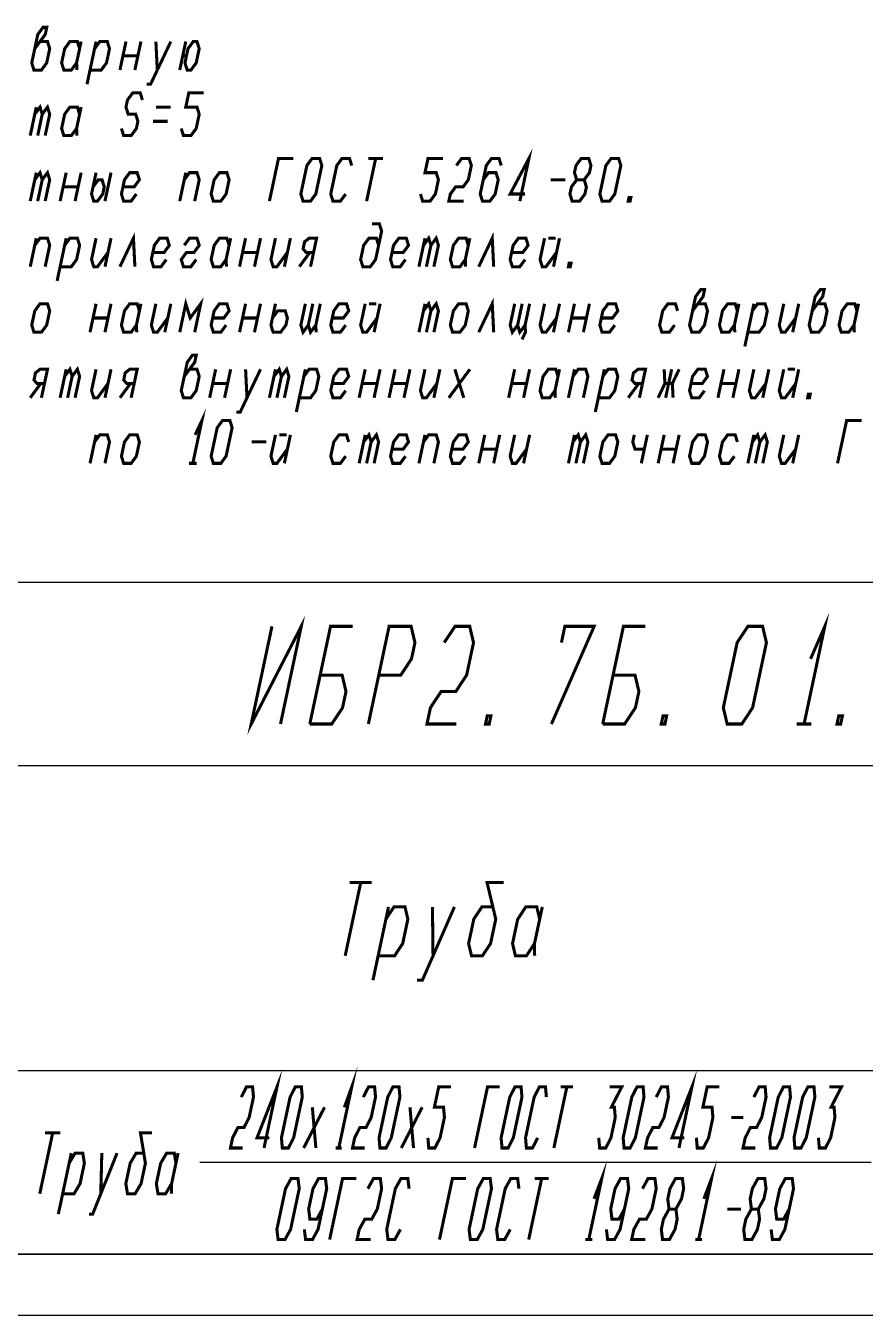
# Model space of a CAD drawing. Header units: millimetres. Extents: x 0 to 594, y 0 to 420.
# Drawn here: x 469.7 to 538.5, y 0 to 105.6 of the extents above; entities that cross this region are included whole.
import ezdxf

# ---------------------------------------------------------------- set-up
doc = ezdxf.new("R2010")
doc.units = ezdxf.units.MM
doc.header["$LTSCALE"] = 32.67
doc.layers.get('0').update_dxf_attribs({"linetype": 'CONTINUOUS'})

msp = doc.modelspace()

# ---------------------------------------------------------------- linework, layer by layer
at = {"color": 7, "linetype": 'CONTINUOUS'}
for p, q in [((589, 60), (404, 60)), ((589, 45), (404, 45)), ((589, 20), (404, 20)), ((539, 12.5), (484, 12.5)), ((20, 5), (589, 5)), ((589, 5), (404, 5)), ((0, 0), (594, 0))]:
    msp.add_line(p, q, dxfattribs=at)
at = {"color": 2, "linetype": 'CONTINUOUS', "const_width": 0.25}
for points in [[(470.4644235, 103.7107262), (471.3248969, 104.8773902), (471.4488885, 105.4607222), (471.1426436, 105.4607222), (470.7124069, 104.8773902), (470.2164401, 102.5440531), (470.3986934, 101.9607211), (471.0112196, 101.9607211), (471.4414563, 102.5440531), (471.6894397, 103.7107262), (471.5071864, 104.2940582), (470.8946602, 104.2940582)], [(474.1394359, 103.7107262), (473.9571826, 104.2940582), (473.3446564, 104.2940582), (472.9144197, 103.7107262), (472.6664363, 102.5440531), (472.8486896, 101.9607211), (473.4612158, 101.9607211), (473.8914525, 102.5440531)], [(474.2634276, 104.2940582), (473.8914525, 102.5440531), (473.9205652, 101.9607211)], [(474.7444574, 100.7940571), (475.4884076, 104.2940582)], [(474.9924408, 101.9607211), (475.911212, 101.9607211), (476.3414487, 102.5440531), (476.5894321, 103.7107262), (476.4071788, 104.2940582), (475.7946526, 104.2940582), (475.3644159, 103.7107262)], [(477.442437, 101.9607211), (477.9384038, 104.2940582)], [(479.16342, 104.2940582), (478.6674532, 101.9607211)], [(479.6444861, 100.7940571), (479.9507311, 100.7940571), (481.6134163, 104.2940582)], [(480.3884363, 104.2940582), (480.5049595, 101.9607211)], [(482.8384325, 104.2940582), (482.3424657, 101.9607211)], [(482.9549557, 101.9607211), (483.2612007, 101.9607211), (483.6914374, 102.5440531), (483.9394208, 103.7107262), (483.7571675, 104.2940582), (483.4509225, 104.2940582), (483.0206858, 103.7107262), (482.7727024, 102.5440531), (482.9549557, 101.9607211)], [(477.6904204, 103.1273942), (478.9154366, 103.1273942)], [(482.5904491, 103.1273942), (482.8966941, 103.1273942)], [(477.5664287, 97.1767715), (477.7487183, 96.5934395), (478.3612083, 96.5934395), (478.7914449, 97.1767715), (478.9154366, 97.7601035), (478.7331833, 98.3434355), (478.1206934, 98.3434355), (477.9384038, 98.9267675), (478.0623955, 99.5100995), (478.4926685, 100.0934406), (479.1051584, 100.0934406), (479.2874117, 99.5100995)], [(482.4664574, 97.1767715), (482.6487107, 96.5934395), (483.2612007, 96.5934395), (483.6914374, 97.1767715), (483.9394208, 98.3434355), (483.7571675, 98.9267675), (482.8384325, 98.9267675), (483.0864159, 100.0934406), (484.3113959, 100.0934406)], [(470.0924484, 96.5934395), (470.5884152, 98.9267675)], [(470.4644235, 98.3434355), (470.8946602, 98.9267675), (471.0769135, 98.3434355), (470.7049384, 96.5934395)], [(471.0769135, 98.3434355), (471.5071864, 98.9267675), (471.6894397, 98.3434355), (471.3174646, 96.5934395)], [(474.1394359, 98.3434355), (473.9571826, 98.9267675), (473.3446564, 98.9267675), (472.9144197, 98.3434355), (472.6664363, 97.1767715), (472.8486896, 96.5934395), (473.4612158, 96.5934395), (473.8914525, 97.1767715)], [(474.2634276, 98.9267675), (473.8914525, 97.1767715), (473.9205652, 96.5934395)], [(480.3884363, 98.9267675), (481.6134163, 98.9267675)], [(480.1404529, 97.7601035), (481.3654329, 97.7601035)], [(510.2111953, 91.2261488), (510.9551455, 94.7261499), (509.416452, 91.8094808), (510.641432, 91.8094808)], [(489.6924543, 91.2261488), (490.4364045, 94.7261499), (491.6613845, 94.7261499)], [(492.4486956, 91.2261488), (492.2664423, 91.8094808), (492.7624091, 94.1428179), (493.1926458, 94.7261499), (493.8051357, 94.7261499), (493.9874253, 94.1428179), (493.4914585, 91.8094808), (493.0611855, 91.2261488), (492.4486956, 91.2261488)], [(496.4374215, 94.1428179), (496.2551682, 94.7261499), (495.642642, 94.7261499), (495.2124053, 94.1428179), (494.7164385, 91.8094808), (494.8986918, 91.2261488), (495.511218, 91.2261488), (495.9414547, 91.8094808)], [(498.3989194, 94.7261499), (497.6549692, 91.2261488)], [(497.7863932, 94.7261499), (499.0114094, 94.7261499)], [(502.0664271, 91.8094808), (502.2487167, 91.2261488), (502.8612067, 91.2261488), (503.2914434, 91.8094808), (503.5394268, 92.9761448), (503.3571735, 93.5594859), (502.4384022, 93.5594859), (502.6863856, 94.7261499), (503.9114019, 94.7261499)], [(505.0124264, 94.1428179), (505.4426631, 94.7261499), (506.0551531, 94.7261499), (506.2374064, 94.1428179), (505.989423, 92.9761448), (505.5591863, 92.3928128), (504.9466963, 92.3928128), (504.5164596, 91.8094808), (504.3924679, 91.2261488), (505.6174479, 91.2261488)], [(508.6874026, 94.1428179), (508.5051493, 94.7261499), (507.8926593, 94.7261499), (507.4624226, 94.1428179), (506.9664558, 91.8094808), (507.1487091, 91.2261488), (507.7611991, 91.2261488), (508.1914358, 91.8094808), (508.4394192, 92.9761448), (508.2571659, 93.5594859), (507.6446759, 93.5594859), (507.2144392, 92.9761448)], [(515.4831628, 92.9761448), (515.9134358, 93.5594859), (516.0374275, 94.1428179), (515.8551379, 94.7261499), (515.2426479, 94.7261499), (514.8124113, 94.1428179), (514.6884196, 93.5594859), (514.8706729, 92.9761448)], [(516.948694, 91.2261488), (516.7664407, 91.8094808), (517.2624075, 94.1428179), (517.6926442, 94.7261499), (518.3051342, 94.7261499), (518.4874237, 94.1428179), (517.9914569, 91.8094808), (517.5612202, 91.2261488), (516.948694, 91.2261488)], [(470.0924484, 91.2261488), (470.5884152, 93.5594859)], [(470.4644235, 92.9761448), (470.8946602, 93.5594859), (471.0769135, 92.9761448), (470.7049384, 91.2261488)], [(471.0769135, 92.9761448), (471.5071864, 93.5594859), (471.6894397, 92.9761448), (471.3174646, 91.2261488)], [(472.5424446, 91.2261488), (473.0384114, 93.5594859)], [(474.2634276, 93.5594859), (473.7674608, 91.2261488)], [(475.4884076, 93.5594859), (475.1164325, 91.8094808), (475.2986858, 91.2261488), (475.604967, 91.2261488), (476.0352037, 91.8094808), (476.1591954, 92.3928128), (475.9769421, 92.9761448), (475.6706609, 92.9761448), (475.2404242, 92.3928128)], [(476.7134238, 93.5594859), (476.217457, 91.2261488)], [(477.6904204, 92.3928128), (478.6091917, 92.3928128), (479.0394283, 92.9761448), (478.857175, 93.5594859), (478.2446851, 93.5594859), (477.8144121, 92.9761448), (477.5664287, 91.8094808), (477.7487183, 91.2261488), (478.3612083, 91.2261488), (478.7914449, 91.8094808)], [(482.3424657, 91.2261488), (482.8384325, 93.5594859)], [(482.7144408, 92.9761448), (483.1446775, 93.5594859), (483.7571675, 93.5594859), (483.9394208, 92.9761448), (483.5674457, 91.2261488)], [(484.9164536, 91.8094808), (485.0987069, 91.2261488), (485.7111969, 91.2261488), (486.1414336, 91.8094808), (486.389417, 92.9761448), (486.2071637, 93.5594859), (485.5946737, 93.5594859), (485.164437, 92.9761448), (484.9164536, 91.8094808)], [(512.7269216, 92.9761448), (513.9519379, 92.9761448)], [(514.4986978, 91.2261488), (515.1111877, 91.2261488), (515.5414607, 91.8094808), (515.6654524, 92.3928128), (515.4831628, 92.9761448), (514.8706729, 92.9761448), (514.4404362, 92.3928128), (514.3164445, 91.8094808), (514.4986978, 91.2261488)], [(472.790428, 92.3928128), (474.0154442, 92.3928128)], [(519.2455858, 91.2261488), (519.0924452, 91.2261488), (519.154441, 91.5178103), (519.3075817, 91.5178103), (519.2455858, 91.2261488)], [(477.442437, 85.8588582), (478.5509301, 88.1921952), (478.6674532, 85.8588582)], [(498.6394343, 87.6088632), (498.457181, 88.1921952), (497.8446548, 88.1921952), (497.4144181, 87.6088632), (497.1664347, 86.4421902), (497.348688, 85.8588582), (497.9612142, 85.8588582), (498.3914509, 86.4421902), (498.8874177, 88.7755272), (498.7051644, 89.3588592), (498.0926382, 89.3588592)], [(506.8424641, 85.8588582), (507.9509209, 88.1921952), (508.0674441, 85.8588582)], [(470.0924484, 85.8588582), (470.5884152, 88.1921952)], [(470.4644235, 87.6088632), (470.8946602, 88.1921952), (471.5071864, 88.1921952), (471.6894397, 87.6088632), (471.3174646, 85.8588582)], [(472.2944612, 84.6921942), (473.0384114, 88.1921952)], [(472.5424446, 85.8588582), (473.4612158, 85.8588582), (473.8914525, 86.4421902), (474.1394359, 87.6088632), (473.9571826, 88.1921952), (473.3446564, 88.1921952), (472.9144197, 87.6088632)], [(475.4884076, 88.1921952), (475.1164325, 86.4421902), (475.2986858, 85.8588582), (475.604967, 85.8588582), (476.4654404, 87.0255222)], [(476.7134238, 88.1921952), (476.217457, 85.8588582)], [(480.1404529, 87.0255222), (481.0591879, 87.0255222), (481.4894246, 87.6088632), (481.3071713, 88.1921952), (480.6946813, 88.1921952), (480.2644446, 87.6088632), (480.0164612, 86.4421902), (480.1987145, 85.8588582), (480.8112045, 85.8588582), (481.2414412, 86.4421902)], [(482.7144408, 87.6088632), (483.1446775, 88.1921952), (483.7571675, 88.1921952), (483.9394208, 87.6088632), (483.5091841, 87.0255222), (482.8966941, 87.0255222), (482.4664574, 86.4421902), (482.6487107, 85.8588582), (483.2612007, 85.8588582), (483.6914374, 86.4421902)], [(486.389417, 87.6088632), (486.2071637, 88.1921952), (485.5946737, 88.1921952), (485.164437, 87.6088632), (484.9164536, 86.4421902), (485.0987069, 85.8588582), (485.7111969, 85.8588582), (486.1414336, 86.4421902)], [(486.5134087, 88.1921952), (486.1414336, 86.4421902), (486.1705825, 85.8588582)], [(487.2424581, 85.8588582), (487.7384249, 88.1921952)], [(488.9634049, 88.1921952), (488.4674381, 85.8588582)], [(490.1884211, 88.1921952), (489.816446, 86.4421902), (489.9986993, 85.8588582), (490.3049443, 85.8588582), (491.165454, 87.0255222)], [(491.4134011, 88.1921952), (490.9174706, 85.8588582)], [(493.0611855, 85.8588582), (493.5571523, 88.1921952), (492.9446624, 88.1921952), (492.5764215, 87.9005247), (492.4524298, 87.3171927), (492.696679, 87.0255222), (493.3091689, 87.0255222)], [(499.7404226, 87.0255222), (500.6591938, 87.0255222), (501.0894305, 87.6088632), (500.9071772, 88.1921952), (500.294651, 88.1921952), (499.8644143, 87.6088632), (499.6164309, 86.4421902), (499.7987205, 85.8588582), (500.4112104, 85.8588582), (500.8414471, 86.4421902)], [(501.9424354, 85.8588582), (502.4384022, 88.1921952)], [(502.3144105, 87.6088632), (502.7446835, 88.1921952), (502.9269368, 87.6088632), (502.5549617, 85.8588582)], [(502.9269368, 87.6088632), (503.3571735, 88.1921952), (503.5394268, 87.6088632), (503.1674517, 85.8588582)], [(505.989423, 87.6088632), (505.8071697, 88.1921952), (505.1946797, 88.1921952), (504.764443, 87.6088632), (504.5164596, 86.4421902), (504.6987129, 85.8588582), (505.3112029, 85.8588582), (505.7414396, 86.4421902)], [(506.1134147, 88.1921952), (505.7414396, 86.4421902), (505.7705885, 85.8588582)], [(509.5404437, 87.0255222), (510.4591787, 87.0255222), (510.8894154, 87.6088632), (510.7071621, 88.1921952), (510.0946721, 88.1921952), (509.6644354, 87.6088632), (509.416452, 86.4421902), (509.5987053, 85.8588582), (510.2111953, 85.8588582), (510.641432, 86.4421902)], [(512.2384233, 88.1921952), (511.8664482, 86.4421902), (512.0487015, 85.8588582), (512.3549465, 85.8588582), (513.2154199, 87.0255222)], [(512.5446683, 88.1921952), (513.1571583, 88.1921952)], [(513.4634033, 88.1921952), (512.9674365, 85.8588582)], [(487.4904415, 87.0255222), (488.7154215, 87.0255222)], [(492.1424506, 85.8588582), (493.002924, 87.0255222)], [(514.3455934, 85.8588582), (514.1924528, 85.8588582), (514.2544486, 86.1505287), (514.4075892, 86.1505287), (514.3455934, 85.8588582)], [(524.3644127, 82.2415725), (525.2249224, 83.4082365), (525.3489141, 83.9915685), (525.0426691, 83.9915685), (524.6123961, 83.4082365), (524.1164293, 81.0749085), (524.2987189, 80.4915675), (524.9112089, 80.4915675), (525.3414456, 81.0749085), (525.589429, 82.2415725), (525.4071757, 82.8249045), (524.7946857, 82.8249045)], [(534.1644338, 82.2415725), (535.0249072, 83.4082365), (535.1488989, 83.9915685), (534.8426539, 83.9915685), (534.4124172, 83.4082365), (533.9164504, 81.0749085), (534.0987037, 80.4915675), (534.7111937, 80.4915675), (535.1414304, 81.0749085), (535.3894138, 82.2415725), (535.2071605, 82.8249045), (534.5946705, 82.8249045)], [(470.2164401, 81.0749085), (470.3986934, 80.4915675), (471.0112196, 80.4915675), (471.4414563, 81.0749085), (471.6894397, 82.2415725), (471.5071864, 82.8249045), (470.8946602, 82.8249045), (470.4644235, 82.2415725), (470.2164401, 81.0749085)], [(474.9924408, 80.4915675), (475.4884076, 82.8249045)], [(476.7134238, 82.8249045), (476.217457, 80.4915675)], [(479.0394283, 82.2415725), (478.857175, 82.8249045), (478.2446851, 82.8249045), (477.8144121, 82.2415725), (477.5664287, 81.0749085), (477.7487183, 80.4915675), (478.3612083, 80.4915675), (478.7914449, 81.0749085)], [(479.16342, 82.8249045), (478.7914449, 81.0749085), (478.8205939, 80.4915675)], [(480.3884363, 82.8249045), (480.0164612, 81.0749085), (480.1987145, 80.4915675), (480.5049595, 80.4915675), (481.3654329, 81.6582405)], [(481.6134163, 82.8249045), (481.1174495, 80.4915675)], [(482.3424657, 80.4915675), (482.8384325, 82.8249045), (483.2029391, 81.6582405), (484.0634125, 82.8249045), (483.5674457, 80.4915675)], [(485.0404453, 81.6582405), (485.9591803, 81.6582405), (486.389417, 82.2415725), (486.2071637, 82.8249045), (485.5946737, 82.8249045), (485.164437, 82.2415725), (484.9164536, 81.0749085), (485.0987069, 80.4915675), (485.7111969, 80.4915675), (486.1414336, 81.0749085)], [(487.2424581, 80.4915675), (487.7384249, 82.8249045)], [(488.9634049, 82.8249045), (488.4674381, 80.4915675)], [(490.1884211, 82.8249045), (489.816446, 81.0749085), (489.9986993, 80.4915675), (490.6111893, 80.4915675), (491.0414623, 81.0749085), (491.165454, 81.6582405), (490.9831644, 82.2415725), (490.3706744, 82.2415725), (489.9404377, 81.6582405)], [(492.6384174, 82.8249045), (492.2664423, 81.0749085), (492.4486956, 80.4915675), (492.8789323, 81.0749085), (493.0611855, 80.4915675), (493.4914585, 81.0749085), (493.8634336, 82.8249045)], [(493.2509073, 82.8249045), (492.8789323, 81.0749085)], [(494.8404302, 81.6582405), (495.7592014, 81.6582405), (496.1894381, 82.2415725), (496.0071848, 82.8249045), (495.3946586, 82.8249045), (494.9644219, 82.2415725), (494.7164385, 81.0749085), (494.8986918, 80.4915675), (495.511218, 80.4915675), (495.9414547, 81.0749085)], [(497.5384098, 82.8249045), (497.1664347, 81.0749085), (497.348688, 80.4915675), (497.6549692, 80.4915675), (498.5154426, 81.6582405)], [(497.8446548, 82.8249045), (498.457181, 82.8249045)], [(498.763426, 82.8249045), (498.2674592, 80.4915675)], [(501.9424354, 80.4915675), (502.4384022, 82.8249045)], [(502.3144105, 82.2415725), (502.7446835, 82.8249045), (502.9269368, 82.2415725), (502.5549617, 80.4915675)], [(502.9269368, 82.2415725), (503.3571735, 82.8249045), (503.5394268, 82.2415725), (503.1674517, 80.4915675)], [(504.5164596, 81.0749085), (504.6987129, 80.4915675), (505.3112029, 80.4915675), (505.7414396, 81.0749085), (505.989423, 82.2415725), (505.8071697, 82.8249045), (505.1946797, 82.8249045), (504.764443, 82.2415725), (504.5164596, 81.0749085)], [(506.8424641, 80.4915675), (507.9509209, 82.8249045), (508.0674441, 80.4915675)], [(509.7884271, 82.8249045), (509.416452, 81.0749085), (509.5987053, 80.4915675), (510.028942, 81.0749085), (510.2111953, 80.4915675), (510.641432, 81.0749085), (511.0134071, 82.8249045)], [(510.4009171, 82.8249045), (510.028942, 81.0749085)], [(512.2384233, 82.8249045), (511.8664482, 81.0749085), (512.0487015, 80.4915675), (512.3549465, 80.4915675), (513.2154199, 81.6582405)], [(513.4634033, 82.8249045), (512.9674365, 80.4915675)], [(514.1924528, 80.4915675), (514.6884196, 82.8249045)], [(515.9134358, 82.8249045), (515.417469, 80.4915675)], [(516.8904324, 81.6582405), (517.8092036, 81.6582405), (518.2394403, 82.2415725), (518.0571508, 82.8249045), (517.4446608, 82.8249045), (517.0144241, 82.2415725), (516.7664407, 81.0749085), (516.948694, 80.4915675), (517.5612202, 80.4915675), (517.9914569, 81.0749085)], [(523.1394327, 82.2415725), (522.9571794, 82.8249045), (522.3446532, 82.8249045), (521.9144165, 82.2415725), (521.6664331, 81.0749085), (521.8486864, 80.4915675), (522.4612126, 80.4915675), (522.8914493, 81.0749085)], [(528.0394252, 82.2415725), (527.8571719, 82.8249045), (527.2446819, 82.8249045), (526.8144452, 82.2415725), (526.5664618, 81.0749085), (526.7487151, 80.4915675), (527.3612051, 80.4915675), (527.7914418, 81.0749085)], [(528.1634169, 82.8249045), (527.7914418, 81.0749085), (527.8205907, 80.4915675)], [(528.6444829, 79.3249035), (529.3884331, 82.8249045)], [(528.8924663, 80.4915675), (529.8112013, 80.4915675), (530.241438, 81.0749085), (530.4894214, 82.2415725), (530.3071681, 82.8249045), (529.6946781, 82.8249045), (529.2644414, 82.2415725)], [(531.8384293, 82.8249045), (531.4664542, 81.0749085), (531.6487075, 80.4915675), (531.9549525, 80.4915675), (532.8154259, 81.6582405)], [(533.0634093, 82.8249045), (532.5674425, 80.4915675)], [(537.83941, 82.2415725), (537.6571567, 82.8249045), (537.0446667, 82.8249045), (536.6144301, 82.2415725), (536.3664467, 81.0749085), (536.5487, 80.4915675), (537.1611899, 80.4915675), (537.5914266, 81.0749085)], [(537.9634017, 82.8249045), (537.5914266, 81.0749085), (537.6205756, 80.4915675)], [(475.2404242, 81.6582405), (476.4654404, 81.6582405)], [(487.4904415, 81.6582405), (488.7154215, 81.6582405)], [(514.4404362, 81.6582405), (515.6654524, 81.6582405)], [(493.4914585, 81.0749085), (493.5205712, 80.4915675)], [(510.641432, 81.0749085), (510.6705809, 80.4915675), (510.3934486, 79.9082355)], [(482.7144408, 76.8742819), (483.5749142, 78.0409459), (483.6989059, 78.6242869), (483.3926609, 78.6242869), (482.9624242, 78.0409459), (482.4664574, 75.7076179), (482.6487107, 75.1242859), (483.2612007, 75.1242859), (483.6914374, 75.7076179), (483.9394208, 76.8742819), (483.7571675, 77.4576139), (483.1446775, 77.4576139)], [(471.0112196, 75.1242859), (471.5071864, 77.4576139), (470.8946602, 77.4576139), (470.5264193, 77.1659524), (470.4024276, 76.5826204), (470.6466768, 76.2909499), (471.259203, 76.2909499)], [(472.5424446, 75.1242859), (473.0384114, 77.4576139)], [(472.9144197, 76.8742819), (473.3446564, 77.4576139), (473.5269097, 76.8742819), (473.1549708, 75.1242859)], [(473.5269097, 76.8742819), (473.9571826, 77.4576139), (474.1394359, 76.8742819), (473.7674608, 75.1242859)], [(475.4884076, 77.4576139), (475.1164325, 75.7076179), (475.2986858, 75.1242859), (475.604967, 75.1242859), (476.4654404, 76.2909499)], [(476.7134238, 77.4576139), (476.217457, 75.1242859)], [(478.3612083, 75.1242859), (478.857175, 77.4576139), (478.2446851, 77.4576139), (477.876408, 77.1659524), (477.7524163, 76.5826204), (477.9967017, 76.2909499), (478.6091917, 76.2909499)], [(484.7924619, 75.1242859), (485.2884287, 77.4576139)], [(486.5134087, 77.4576139), (486.0174419, 75.1242859)], [(486.9944747, 73.9576128), (487.3007197, 73.9576128), (488.9634049, 77.4576139)], [(487.7384249, 77.4576139), (487.8549481, 75.1242859)], [(489.6924543, 75.1242859), (490.1884211, 77.4576139)], [(490.0644294, 76.8742819), (490.4946661, 77.4576139), (490.6769194, 76.8742819), (490.3049443, 75.1242859)], [(490.6769194, 76.8742819), (491.1071561, 77.4576139), (491.2894094, 76.8742819), (490.9174706, 75.1242859)], [(491.8944672, 73.9576128), (492.6384174, 77.4576139)], [(492.1424506, 75.1242859), (493.0611855, 75.1242859), (493.4914585, 75.7076179), (493.7394419, 76.8742819), (493.5571523, 77.4576139), (492.9446624, 77.4576139), (492.5144257, 76.8742819)], [(494.8404302, 76.2909499), (495.7592014, 76.2909499), (496.1894381, 76.8742819), (496.0071848, 77.4576139), (495.3946586, 77.4576139), (494.9644219, 76.8742819), (494.7164385, 75.7076179), (494.8986918, 75.1242859), (495.511218, 75.1242859), (495.9414547, 75.7076179)], [(497.042443, 75.1242859), (497.5384098, 77.4576139)], [(498.763426, 77.4576139), (498.2674592, 75.1242859)], [(499.4924392, 75.1242859), (499.988406, 77.4576139)], [(501.2134222, 77.4576139), (500.7174554, 75.1242859)], [(502.4384022, 77.4576139), (502.0664271, 75.7076179), (502.2487167, 75.1242859), (502.5549617, 75.1242859), (503.4154351, 76.2909499)], [(503.6634185, 77.4576139), (503.1674517, 75.1242859)], [(504.3924679, 75.1242859), (506.1134147, 77.4576139)], [(504.8884347, 77.4576139), (505.6174479, 75.1242859)], [(509.2924603, 75.1242859), (509.7884271, 77.4576139)], [(511.0134071, 77.4576139), (510.5174403, 75.1242859)], [(513.3394116, 76.8742819), (513.1571583, 77.4576139), (512.5446683, 77.4576139), (512.1144316, 76.8742819), (511.8664482, 75.7076179), (512.0487015, 75.1242859), (512.6611915, 75.1242859), (513.0914282, 75.7076179)], [(513.4634033, 77.4576139), (513.0914282, 75.7076179), (513.1205771, 75.1242859)], [(514.1924528, 75.1242859), (514.6884196, 77.4576139)], [(514.5644279, 76.8742819), (514.9946646, 77.4576139), (515.6071545, 77.4576139), (515.7894441, 76.8742819), (515.417469, 75.1242859)], [(516.3944656, 73.9576128), (517.1384158, 77.4576139)], [(516.642449, 75.1242859), (517.5612202, 75.1242859), (517.9914569, 75.7076179), (518.2394403, 76.8742819), (518.0571508, 77.4576139), (517.4446608, 77.4576139), (517.0144241, 76.8742819)], [(520.0112164, 75.1242859), (520.5071832, 77.4576139), (519.894657, 77.4576139), (519.5264161, 77.1659524), (519.4024244, 76.5826204), (519.6466736, 76.2909499), (520.2591998, 76.2909499)], [(521.5424414, 75.1242859), (522.0966698, 76.2909499), (522.0384082, 77.4576139)], [(522.6509344, 77.4576139), (522.1549677, 75.1242859)], [(523.2634244, 77.4576139), (522.709196, 76.2909499), (522.7674576, 75.1242859)], [(524.240421, 76.2909499), (525.1591923, 76.2909499), (525.589429, 76.8742819), (525.4071757, 77.4576139), (524.7946857, 77.4576139), (524.3644127, 76.8742819), (524.1164293, 75.7076179), (524.2987189, 75.1242859), (524.9112089, 75.1242859), (525.3414456, 75.7076179)], [(526.4424701, 75.1242859), (526.9384006, 77.4576139)], [(528.1634169, 77.4576139), (527.6674501, 75.1242859)], [(529.3884331, 77.4576139), (529.016458, 75.7076179), (529.1987113, 75.1242859), (529.5049563, 75.1242859), (530.3654297, 76.2909499)], [(530.6134131, 77.4576139), (530.1174463, 75.1242859)], [(531.8384293, 77.4576139), (531.4664542, 75.7076179), (531.6487075, 75.1242859), (531.9549525, 75.1242859), (532.8154259, 76.2909499)], [(532.1446743, 77.4576139), (532.7571643, 77.4576139)], [(533.0634093, 77.4576139), (532.5674425, 75.1242859)], [(470.0924484, 75.1242859), (470.9529218, 76.2909499)], [(477.442437, 75.1242859), (478.3029467, 76.2909499)], [(485.0404453, 76.2909499), (486.2654253, 76.2909499)], [(497.2904264, 76.2909499), (498.5154426, 76.2909499)], [(499.7404226, 76.2909499), (500.9654388, 76.2909499)], [(509.5404437, 76.2909499), (510.7654237, 76.2909499)], [(519.0924452, 75.1242859), (519.9529186, 76.2909499)], [(522.0966698, 76.2909499), (522.709196, 76.2909499)], [(526.6904535, 76.2909499), (527.9154335, 76.2909499)], [(533.9455631, 75.1242859), (533.7924587, 75.1242859), (533.8544546, 75.4159473), (534.007559, 75.4159473), (533.9455631, 75.1242859)], [(483.6040269, 72.0903322), (484.1582915, 73.2569962), (483.4143413, 69.7569952)], [(485.0987069, 69.7569952), (484.9164536, 70.3403272), (485.4124204, 72.6736642), (485.8426571, 73.2569962), (486.4551471, 73.2569962), (486.6374004, 72.6736642), (486.1414336, 70.3403272), (485.7111969, 69.7569952), (485.0987069, 69.7569952)], [(536.242455, 69.7569952), (536.9864052, 73.2569962), (538.2113851, 73.2569962)], [(474.9924408, 69.7569952), (475.4884076, 72.0903322)], [(475.3644159, 71.5069912), (475.7946526, 72.0903322), (476.4071788, 72.0903322), (476.5894321, 71.5069912), (476.217457, 69.7569952)], [(477.5664287, 70.3403272), (477.7487183, 69.7569952), (478.3612083, 69.7569952), (478.7914449, 70.3403272), (479.0394283, 71.5069912), (478.857175, 72.0903322), (478.2446851, 72.0903322), (477.8144121, 71.5069912), (477.5664287, 70.3403272)], [(490.1884211, 72.0903322), (489.816446, 70.3403272), (489.9986993, 69.7569952), (490.3049443, 69.7569952), (491.165454, 70.9236592)], [(490.4946661, 72.0903322), (491.1071561, 72.0903322)], [(491.4134011, 72.0903322), (490.9174706, 69.7569952)], [(496.1894381, 71.5069912), (496.0071848, 72.0903322), (495.3946586, 72.0903322), (494.9644219, 71.5069912), (494.7164385, 70.3403272), (494.8986918, 69.7569952), (495.511218, 69.7569952), (495.9414547, 70.3403272)], [(497.042443, 69.7569952), (497.5384098, 72.0903322)], [(497.4144181, 71.5069912), (497.8446548, 72.0903322), (498.0269443, 71.5069912), (497.6549692, 69.7569952)], [(498.0269443, 71.5069912), (498.457181, 72.0903322), (498.6394343, 71.5069912), (498.2674592, 69.7569952)], [(499.7404226, 70.9236592), (500.6591938, 70.9236592), (501.0894305, 71.5069912), (500.9071772, 72.0903322), (500.294651, 72.0903322), (499.8644143, 71.5069912), (499.6164309, 70.3403272), (499.7987205, 69.7569952), (500.4112104, 69.7569952), (500.8414471, 70.3403272)], [(501.9424354, 69.7569952), (502.4384022, 72.0903322)], [(502.3144105, 71.5069912), (502.7446835, 72.0903322), (503.3571735, 72.0903322), (503.5394268, 71.5069912), (503.1674517, 69.7569952)], [(504.6404513, 70.9236592), (505.5591863, 70.9236592), (505.989423, 71.5069912), (505.8071697, 72.0903322), (505.1946797, 72.0903322), (504.764443, 71.5069912), (504.5164596, 70.3403272), (504.6987129, 69.7569952), (505.3112029, 69.7569952), (505.7414396, 70.3403272)], [(506.8424641, 69.7569952), (507.3384309, 72.0903322)], [(508.5634109, 72.0903322), (508.0674441, 69.7569952)], [(509.7884271, 72.0903322), (509.416452, 70.3403272), (509.5987053, 69.7569952), (509.9049503, 69.7569952), (510.7654237, 70.9236592)], [(511.0134071, 72.0903322), (510.5174403, 69.7569952)], [(514.1924528, 69.7569952), (514.6884196, 72.0903322)], [(514.5644279, 71.5069912), (514.9946646, 72.0903322), (515.1769178, 71.5069912), (514.8049427, 69.7569952)], [(515.1769178, 71.5069912), (515.6071545, 72.0903322), (515.7894441, 71.5069912), (515.417469, 69.7569952)], [(516.7664407, 70.3403272), (516.948694, 69.7569952), (517.5612202, 69.7569952), (517.9914569, 70.3403272), (518.2394403, 71.5069912), (518.0571508, 72.0903322), (517.4446608, 72.0903322), (517.0144241, 71.5069912), (516.7664407, 70.3403272)], [(519.588412, 72.0903322), (519.4644203, 71.5069912), (519.6466736, 70.9236592), (520.4123042, 70.9236592)], [(520.6602876, 72.0903322), (520.1643208, 69.7569952)], [(521.5424414, 69.7569952), (522.0384082, 72.0903322)], [(523.2634244, 72.0903322), (522.7674576, 69.7569952)], [(524.1164293, 70.3403272), (524.2987189, 69.7569952), (524.9112089, 69.7569952), (525.3414456, 70.3403272), (525.589429, 71.5069912), (525.4071757, 72.0903322), (524.7946857, 72.0903322), (524.3644127, 71.5069912), (524.1164293, 70.3403272)], [(528.0394252, 71.5069912), (527.8571719, 72.0903322), (527.2446819, 72.0903322), (526.8144452, 71.5069912), (526.5664618, 70.3403272), (526.7487151, 69.7569952), (527.3612051, 69.7569952), (527.7914418, 70.3403272)], [(528.8924663, 69.7569952), (529.3884331, 72.0903322)], [(529.2644414, 71.5069912), (529.6946781, 72.0903322), (529.8769314, 71.5069912), (529.5049563, 69.7569952)], [(529.8769314, 71.5069912), (530.3071681, 72.0903322), (530.4894214, 71.5069912), (530.1174463, 69.7569952)], [(531.8384293, 72.0903322), (531.4664542, 70.3403272), (531.6487075, 69.7569952), (531.9549525, 69.7569952), (532.8154259, 70.9236592)], [(533.0634093, 72.0903322), (532.5674425, 69.7569952)], [(488.2269232, 71.5069912), (489.4519395, 71.5069912)], [(507.0904475, 70.9236592), (508.3154275, 70.9236592)], [(521.7904248, 70.9236592), (523.015441, 70.9236592)], [(483.1080963, 69.7569952), (483.7205863, 69.7569952)], [(489.9004486, 56.4106393), (488.1999858, 48.4106368), (492.3004493, 56.4106393), (490.5999866, 48.4106368)], [(534.0336262, 53.7439748), (535.2004534, 56.4106393), (533.4999906, 48.4106368)], [(492.9999873, 48.4106368), (494.7004501, 56.4106393), (496.5004687, 56.4106393)], [(497.7999888, 48.4106368), (499.5004515, 56.4106393), (501.3004702, 56.4106393), (501.6170479, 55.0773025), (501.3336434, 53.7439748), (500.4502207, 52.410638), (498.6502383, 52.410638)], [(504.0170486, 55.0773025), (504.9004351, 56.4106393), (506.1004354, 56.4106393), (506.4170493, 55.0773025), (505.8502405, 52.410638), (504.9668177, 51.0773013), (503.7668174, 51.0773013), (502.8833947, 49.7439736), (502.5999902, 48.4106368), (504.999991, 48.4106368)], [(512.8000115, 48.4106368), (516.3004567, 56.4106393), (513.9004559, 56.4106393), (513.6170515, 55.0773025)], [(516.9999946, 48.4106368), (518.7004574, 56.4106393), (520.5004398, 56.4106393)], [(527.2000159, 48.4106368), (526.883402, 49.7439736), (528.0170559, 55.0773025), (528.9004424, 56.4106393), (530.1004427, 56.4106393), (530.4170566, 55.0773025), (529.2834027, 49.7439736), (528.4000162, 48.4106368), (527.2000159, 48.4106368)], [(492.9999873, 48.4106368), (494.800006, 48.4106368), (495.6833925, 49.7439736), (495.9668331, 51.0773013), (495.6502192, 52.410638), (493.8502368, 52.410638)], [(516.9999946, 48.4106368), (518.8000133, 48.4106368), (519.6833998, 49.7439736), (519.9668042, 51.0773013), (519.6502266, 52.410638), (517.8502441, 52.410638)], [(507.7000009, 48.4106368), (507.3999917, 48.4106368), (507.541712, 49.0773007), (507.8417212, 49.0773007), (507.7000009, 48.4106368)], [(522.1000052, 48.4106368), (521.7999961, 48.4106368), (521.9417164, 49.0773007), (522.2416893, 49.0773007), (522.1000052, 48.4106368)], [(536.5000096, 48.4106368), (536.2000005, 48.4106368), (536.3417208, 49.0773007), (536.6416937, 49.0773007), (536.5000096, 48.4106368)], [(532.9000085, 48.4106368), (534.1000089, 48.4106368)], [(497.1753534, 35.4329794), (495.9000154, 29.4329776)], [(496.2753259, 35.4329794), (498.0753446, 35.4329794)], [(508.0002275, 33.4329788), (507.1002363, 33.4329788), (506.4376783, 32.4329785), (506.0125536, 30.4329779), (506.2499868, 29.4329776), (507.1500143, 29.4329776), (507.8125723, 30.4329779), (508.2376608, 32.4329785), (507.5253248, 35.4329794), (508.8753479, 35.4329794)], [(498.1749005, 27.432977), (499.4502385, 33.4329788)], [(498.599989, 29.4329776), (499.9500121, 29.4329776), (500.6125701, 30.4329779), (501.0376586, 32.4329785), (500.8002253, 33.4329788), (499.9002341, 33.4329788), (499.2376761, 32.4329785)], [(501.7749016, 27.432977), (502.2248972, 27.432977), (504.850222, 33.4329788)], [(503.0502396, 33.4329788), (503.1000176, 29.4329776)], [(511.8376619, 32.4329785), (511.6002286, 33.4329788), (510.7002374, 33.4329788), (510.0376794, 32.4329785), (509.6125547, 30.4329779), (509.8499879, 29.4329776), (510.7500154, 29.4329776), (511.4125734, 30.4329779)], [(512.0502242, 33.4329788), (511.4125734, 30.4329779), (511.4250088, 29.4329776)], [(489.2499998, 13.6941484), (490.3127754, 18.6941499), (488.6771364, 14.5274805), (489.6771185, 14.5274805)], [(495.8335239, 17.0274812), (496.4377841, 18.6941499), (495.3750084, 13.6941484)], [(523.2500101, 13.6941484), (524.3127858, 18.6941499), (522.6771467, 14.5274805), (523.6771289, 14.5274805)], [(487.3856649, 17.8608133), (487.8127837, 18.6941499), (488.3127748, 18.6941499), (488.3856471, 17.8608133), (488.0314006, 16.1941491), (487.6042456, 15.3608171), (487.1042545, 15.3608171), (486.6771357, 14.5274805), (486.4999944, 13.6941484), (487.5000128, 13.6941484)], [(490.7500093, 13.6941484), (490.677137, 14.5274805), (491.3856661, 17.8608133), (491.8127849, 18.6941499), (492.312776, 18.6941499), (492.3856483, 17.8608133), (491.6771191, 14.5274805), (491.2500004, 13.6941484), (490.7500093, 13.6941484)], [(497.385668, 17.8608133), (497.8127867, 18.6941499), (498.3127778, 18.6941499), (498.3856501, 17.8608133), (498.0314037, 16.1941491), (497.6042487, 15.3608171), (497.1042576, 15.3608171), (496.6771388, 14.5274805), (496.4999974, 13.6941484), (497.5000159, 13.6941484)], [(498.7500117, 13.6941484), (498.6771394, 14.5274805), (499.3856686, 17.8608133), (499.8127874, 18.6941499), (500.3127784, 18.6941499), (500.3856508, 17.8608133), (499.6771216, 14.5274805), (499.2500028, 13.6941484), (498.7500117, 13.6941484)], [(502.6771406, 14.5274805), (502.7500129, 13.6941484), (503.250004, 13.6941484), (503.6771228, 14.5274805), (504.0314055, 16.1941491), (503.9585332, 17.0274812), (503.2085284, 17.0274812), (503.5627749, 18.6941499), (504.5627933, 18.6941499)], [(506.5000005, 13.6941484), (507.5627761, 18.6941499), (508.5627946, 18.6941499)], [(508.7500148, 13.6941484), (508.6771425, 14.5274805), (509.3856354, 17.8608133), (509.8127904, 18.6941499), (510.3127815, 18.6941499), (510.3856538, 17.8608133), (509.6771246, 14.5274805), (509.2500059, 13.6941484), (508.7500148, 13.6941484)], [(512.3856544, 17.8608133), (512.3127821, 18.6941499), (511.812791, 18.6941499), (511.385636, 17.8608133), (510.6771431, 14.5274805), (510.7500154, 13.6941484), (511.2500065, 13.6941484), (511.6771252, 14.5274805)], [(514.062769, 18.6941499), (512.9999934, 13.6941484)], [(513.562778, 18.6941499), (514.5627964, 18.6941499)], [(517.5627792, 18.6941499), (518.5627976, 18.6941499), (517.7085238, 17.0274812), (517.9585375, 17.0274812), (518.0313735, 16.1941491), (517.6771271, 14.5274805), (517.2500083, 13.6941484), (516.7500172, 13.6941484), (516.6771449, 14.5274805)], [(518.7500178, 13.6941484), (518.6771455, 14.5274805), (519.3856384, 17.8608133), (519.8127935, 18.6941499), (520.3127845, 18.6941499), (520.3856569, 17.8608133), (519.6771277, 14.5274805), (519.2500089, 13.6941484), (518.7500178, 13.6941484)], [(521.385639, 17.8608133), (521.8127941, 18.6941499), (522.3127852, 18.6941499), (522.3856575, 17.8608133), (522.0313748, 16.1941491), (521.604256, 15.3608171), (521.1042649, 15.3608171), (520.6771461, 14.5274805), (520.5000048, 13.6941484), (521.4999869, 13.6941484)], [(524.6771473, 14.5274805), (524.7499834, 13.6941484), (525.2500107, 13.6941484), (525.6771295, 14.5274805), (526.031376, 16.1941491), (525.9585399, 17.0274812), (525.2085352, 17.0274812), (525.5627816, 18.6941499), (526.5628, 18.6941499)], [(529.3856415, 17.8608133), (529.8127965, 18.6941499), (530.3127876, 18.6941499), (530.3856599, 17.8608133), (530.0313772, 16.1941491), (529.6042584, 15.3608171), (529.1042673, 15.3608171), (528.6771486, 14.5274805), (528.5000072, 13.6941484), (529.4999894, 13.6941484)], [(530.7499852, 13.6941484), (530.6771129, 14.5274805), (531.3856421, 17.8608133), (531.8127971, 18.6941499), (532.3127882, 18.6941499), (532.3856605, 17.8608133), (531.6771313, 14.5274805), (531.2500126, 13.6941484), (530.7499852, 13.6941484)], [(532.7499858, 13.6941484), (532.6771135, 14.5274805), (533.3856427, 17.8608133), (533.8127977, 18.6941499), (534.3127888, 18.6941499), (534.3856611, 17.8608133), (533.677132, 14.5274805), (533.2500132, 13.6941484), (532.7499858, 13.6941484)], [(535.5627847, 18.6941499), (536.5627668, 18.6941499), (535.7085293, 17.0274812), (535.9585067, 17.0274812), (536.031379, 16.1941491), (535.6771326, 14.5274805), (535.2500138, 13.6941484), (534.7499865, 13.6941484), (534.6771141, 14.5274805)], [(492.4999962, 13.6941484), (494.2085076, 17.0274812)], [(493.2085254, 17.0274812), (493.5000146, 13.6941484)], [(500.4999987, 13.6941484), (502.20851, 17.0274812)], [(501.2085278, 17.0274812), (501.5000171, 13.6941484)], [(527.5313855, 16.1941491), (528.5314039, 16.1941491)], [(471.9377856, 14.9441488), (470.87501, 9.9441472)], [(471.3127877, 14.9441488), (472.5627836, 14.9441488)], [(479.3960314, 13.2774801), (478.7710334, 13.2774801), (478.281375, 12.444148), (477.9271285, 10.7774838), (478.0625043, 9.9441472), (478.6875022, 9.9441472), (479.1771244, 10.7774838), (479.5314071, 12.444148), (479.1252799, 14.9441488), (480.0627949, 14.9441488)], [(495.1249948, 13.6941484), (495.6249858, 13.6941484)], [(472.3957211, 8.2774831), (473.458533, 13.2774801)], [(472.7500038, 9.9441472), (473.6874825, 9.9441472), (474.177141, 10.7774838), (474.5313875, 12.444148), (474.3960117, 13.2774801), (473.7710138, 13.2774801), (473.2813916, 12.444148)], [(474.895749, 8.2774831), (475.2082299, 8.2774831), (477.2085205, 13.2774801)], [(475.9585247, 13.2774801), (475.8749934, 9.9441472)], [(482.0313988, 12.444148), (481.8960231, 13.2774801), (481.2710251, 13.2774801), (480.781403, 12.444148), (480.4271202, 10.7774838), (480.562496, 9.9441472), (481.1874939, 9.9441472), (481.6771161, 10.7774838)], [(482.2085039, 13.2774801), (481.6771161, 10.7774838), (481.6562333, 9.9441472)], [(516.2866436, 9.5274835), (516.9221554, 11.1941476), (515.8593798, 6.1941506)], [(525.2866644, 9.5274835), (525.92214, 11.1941476), (524.8593644, 6.1941506)], [(490.4062405, 6.1941506), (490.3021165, 7.0274827), (491.0106456, 10.3608155), (491.4690161, 11.1941476), (492.0315469, 11.1941476), (492.1356346, 10.3608155), (491.4271417, 7.0274827), (490.968735, 6.1941506), (490.4062405, 6.1941506)], [(492.5521307, 7.0274827), (492.6562548, 6.1941506), (493.2187493, 6.1941506), (493.6771198, 7.0274827), (494.3856489, 10.3608155), (494.2815249, 11.1941476), (493.7190304, 11.1941476), (493.2606599, 10.3608155), (492.9063772, 8.6941469), (493.0105012, 7.8608148), (493.5729957, 7.8608148), (494.0314025, 8.6941469)], [(494.6250037, 6.1941506), (495.6877793, 11.1941476), (496.8127683, 11.1941476)], [(497.7606522, 10.3608155), (498.2190227, 11.1941476), (498.7815172, 11.1941476), (498.8856412, 10.3608155), (498.5313948, 8.6941469), (498.0730243, 7.8608148), (497.5104935, 7.8608148), (497.052123, 7.0274827), (496.8750179, 6.1941506), (498.000007, 6.1941506)], [(501.1356555, 10.3608155), (501.0315315, 11.1941476), (500.469037, 11.1941476), (500.0106665, 10.3608155), (499.3021373, 7.0274827), (499.4062614, 6.1941506), (499.9687559, 6.1941506), (500.4271263, 7.0274827)], [(503.6249883, 6.1941506), (504.6878002, 11.1941476), (505.8127892, 11.1941476)], [(506.1562679, 6.1941506), (506.0521439, 7.0274827), (506.7606368, 10.3608155), (507.2190436, 11.1941476), (507.7815381, 11.1941476), (507.8856621, 10.3608155), (507.1771329, 7.0274827), (506.7187625, 6.1941506), (506.1562679, 6.1941506)], [(510.1356401, 10.3608155), (510.0315161, 11.1941476), (509.4690216, 11.1941476), (509.0106511, 10.3608155), (508.3021219, 7.0274827), (508.406246, 6.1941506), (508.9687405, 6.1941506), (509.4271472, 7.0274827)], [(512.000265, 11.1941476), (510.9374894, 6.1941506)], [(511.4377705, 11.1941476), (512.5627958, 11.1941476)], [(517.3021428, 7.0274827), (517.4062668, 6.1941506), (517.9687614, 6.1941506), (518.4271318, 7.0274827), (519.135661, 10.3608155), (519.031537, 11.1941476), (518.4690425, 11.1941476), (518.0106357, 10.3608155), (517.6563893, 8.6941469), (517.7605133, 7.8608148), (518.3230078, 7.8608148), (518.7813783, 8.6941469)], [(520.26065, 10.3608155), (520.7190205, 11.1941476), (521.281515, 11.1941476), (521.385639, 10.3608155), (521.0313926, 8.6941469), (520.5730221, 7.8608148), (520.0105276, 7.8608148), (519.5521208, 7.0274827), (519.3750157, 6.1941506), (520.5000048, 6.1941506)], [(523.0001415, 8.6941469), (523.458512, 9.5274835), (523.6356533, 10.3608155), (523.5315293, 11.1941476), (522.9690348, 11.1941476), (522.5106643, 10.3608155), (522.3335229, 9.5274835), (522.437647, 8.6941469)], [(529.7501481, 8.6941469), (530.2085186, 9.5274835), (530.3856599, 10.3608155), (530.2815359, 11.1941476), (529.7190414, 11.1941476), (529.2606346, 10.3608155), (529.0835295, 9.5274835), (529.1876536, 8.6941469)], [(530.8021198, 7.0274827), (530.9062438, 6.1941506), (531.4687383, 6.1941506), (531.927145, 7.0274827), (532.6356379, 10.3608155), (532.5315502, 11.1941476), (531.9690194, 11.1941476), (531.5106489, 10.3608155), (531.1564025, 8.6941469), (531.2605265, 7.8608148), (531.823021, 7.8608148), (532.2813915, 8.6941469)], [(521.9062592, 6.1941506), (522.4687537, 6.1941506), (522.9271241, 7.0274827), (523.1042655, 7.8608148), (523.0001415, 8.6941469), (522.437647, 8.6941469), (521.9792765, 7.8608148), (521.8021351, 7.0274827), (521.9062592, 6.1941506)], [(527.2189047, 8.6941469), (528.3438937, 8.6941469)], [(528.6562657, 6.1941506), (529.2187603, 6.1941506), (529.6771307, 7.0274827), (529.8542721, 7.8608148), (529.7501481, 8.6941469), (529.1876536, 8.6941469), (528.7292468, 7.8608148), (528.5521417, 7.0274827), (528.6562657, 6.1941506)], [(515.5781144, 6.1941506), (516.1406089, 6.1941506)], [(524.5781353, 6.1941506), (525.1406298, 6.1941506)]]:
    msp.add_lwpolyline(points, dxfattribs=at)

doc.saveas('drawing.dxf')
